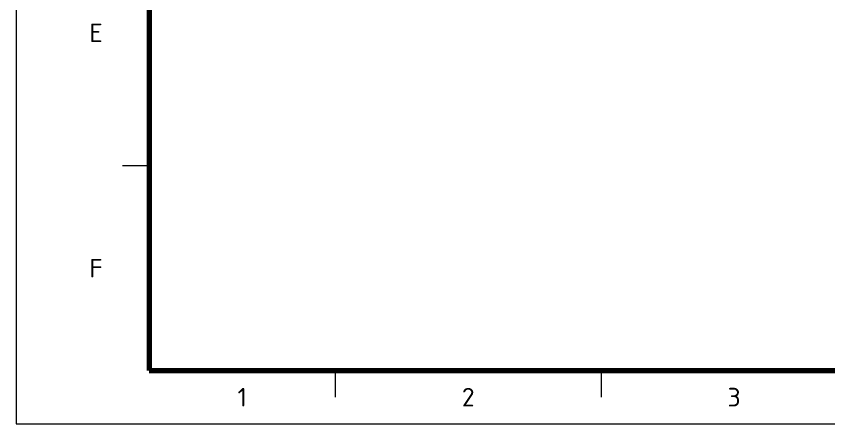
# Model space of a CAD drawing. Header units: millimetres. Extents: x 0 to 1554, y 0 to 420.
# Drawn here: x 1134 to 1286.8, y 0 to 76.6 of the extents above; entities that cross this region are included whole.
import ezdxf
from ezdxf.enums import TextEntityAlignment as Align

# ---------------------------------------------------------------- set-up
doc = ezdxf.new("R2010")
doc.units = ezdxf.units.MM
for name, color, linetype, lineweight in [('06-TEXTO', 7, 'CONTINUOUS', 25), ('07-RECUADRO', 7, 'CONTINUOUS', 70), ('08-FINA', 5, 'CONTINUOUS', 18)]:
    doc.layers.add(name, color=color, linetype=linetype, lineweight=lineweight)
doc.styles.add('ISO3098', font='isocpeur.ttf')

msp = doc.modelspace()

# ---------------------------------------------------------------- linework, layer by layer
at = {"layer": '07-RECUADRO'}
msp.add_lwpolyline([(1159, 10), (1544, 10), (1544, 287), (1159, 287)], close=True, dxfattribs=at)
at = {"layer": '08-FINA'}
for p, q in [((1159, 48.5), (1154, 48.5)), ((1194, 10), (1194, 5)), ((1244, 10), (1244, 5))]:
    msp.add_line(p, q, dxfattribs=at)
msp.add_lwpolyline([(1134, 0), (1554, 0), (1554, 297), (1134, 297)], close=True, dxfattribs=at)

# ---------------------------------------------------------------- texts
at = {"layer": '06-TEXTO', "style": 'ISO3098'}
for s, p in [('E', (1149, 73.5)), ('F', (1149, 29.25)), ('1', (1176.5, 5)), ('2', (1219, 5)), ('3', (1269, 5))]:
    msp.add_text(s, height=3.5, dxfattribs=at).set_placement(p, align=Align.MIDDLE_CENTER)

doc.saveas('drawing.dxf')
